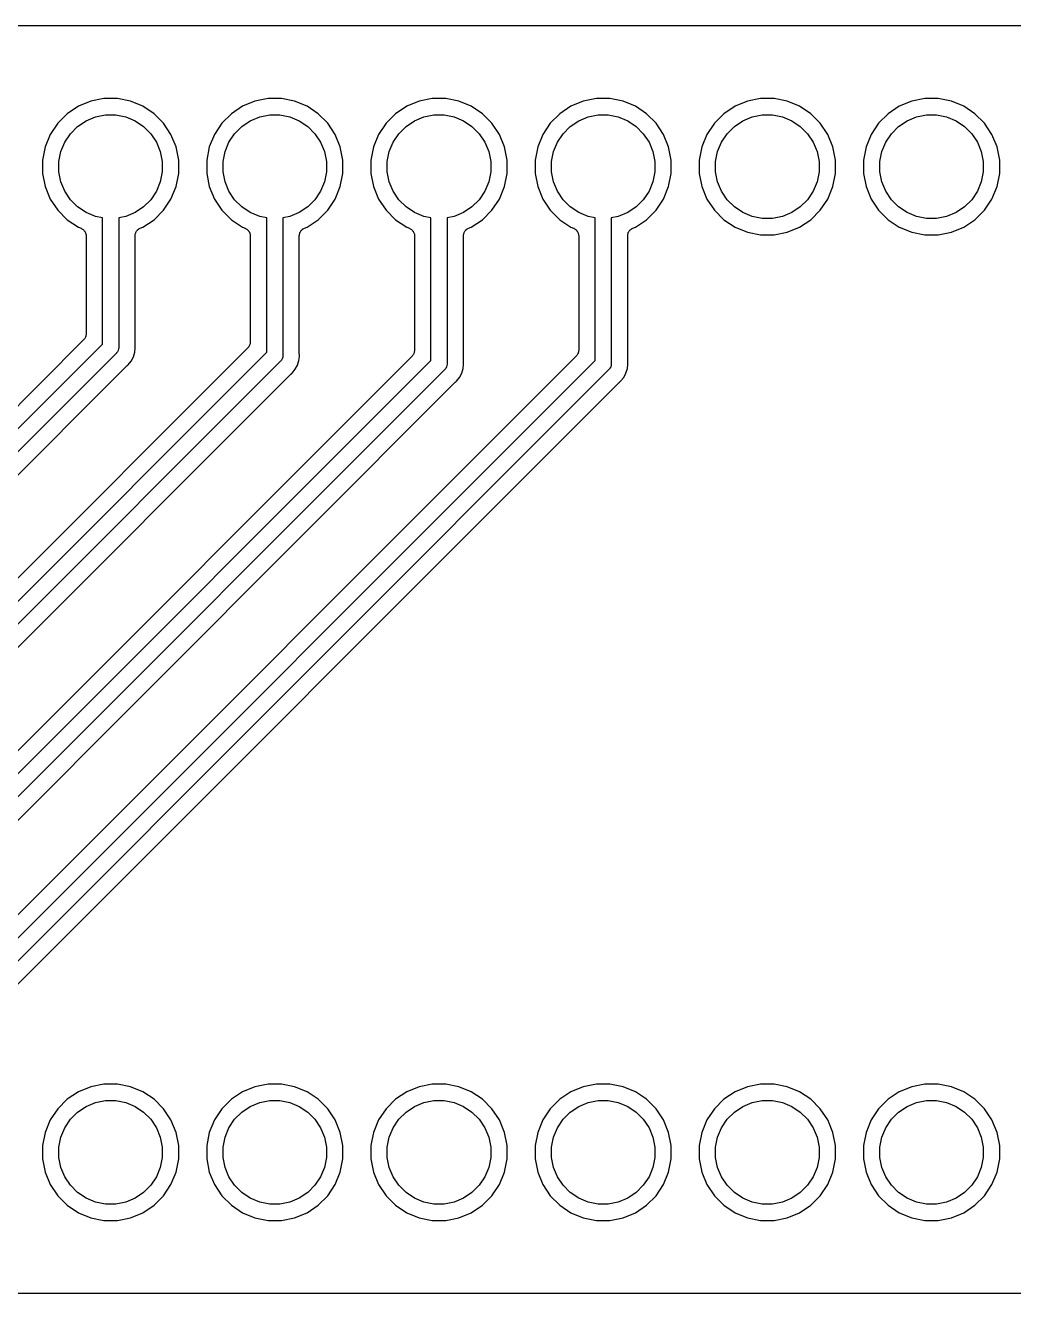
# Model space of a CAD drawing. Extents: x 74.6 to 163.3, y -87.9 to -68.3.
# Drawn here: x 104.73 to 120.02, y -87.91 to -68.3 of the extents above; entities that cross this region are included whole.
import ezdxf

# ---------------------------------------------------------------- set-up
doc = ezdxf.new("R2010")
doc.units = 0
doc.layers.add('BLACK', color=7, linetype='CONTINUOUS')

msp = doc.modelspace()

# ---------------------------------------------------------------- linework, layer by layer
at = {"layer": 'BLACK', "linetype": 'CONTINUOUS'}
for p, q in [((75.4555, -68.299), (162.536, -68.299)), ((105.546, -69.551), (105.373, -69.6663)), ((105.738, -69.4715), (105.546, -69.551)), ((105.941, -69.431), (105.738, -69.4715)), ((106.149, -69.431), (105.941, -69.431)), ((106.352, -69.4715), (106.149, -69.431)), ((106.544, -69.551), (106.352, -69.4715)), ((106.717, -69.6663), (106.544, -69.551)), ((108.086, -69.551), (107.913, -69.6663)), ((108.278, -69.4715), (108.086, -69.551)), ((108.481, -69.431), (108.278, -69.4715)), ((108.689, -69.431), (108.481, -69.431)), ((108.892, -69.4715), (108.689, -69.431)), ((109.084, -69.551), (108.892, -69.4715)), ((109.257, -69.6663), (109.084, -69.551)), ((110.626, -69.551), (110.453, -69.6663)), ((110.818, -69.4715), (110.626, -69.551)), ((111.021, -69.431), (110.818, -69.4715)), ((111.229, -69.431), (111.021, -69.431)), ((111.432, -69.4715), (111.229, -69.431)), ((111.624, -69.551), (111.432, -69.4715)), ((111.797, -69.6663), (111.624, -69.551)), ((113.166, -69.551), (112.993, -69.6663)), ((113.358, -69.4715), (113.166, -69.551)), ((113.561, -69.431), (113.358, -69.4715)), ((113.769, -69.431), (113.561, -69.431)), ((113.972, -69.4715), (113.769, -69.431)), ((114.164, -69.551), (113.972, -69.4715)), ((114.337, -69.6663), (114.164, -69.551)), ((115.706, -69.551), (115.533, -69.6663)), ((115.898, -69.4715), (115.706, -69.551)), ((116.101, -69.431), (115.898, -69.4715)), ((116.309, -69.431), (116.101, -69.431)), ((116.512, -69.4715), (116.309, -69.431)), ((116.704, -69.551), (116.512, -69.4715)), ((116.877, -69.6663), (116.704, -69.551)), ((118.246, -69.551), (118.073, -69.6663)), ((118.438, -69.4715), (118.246, -69.551)), ((118.641, -69.431), (118.438, -69.4715)), ((118.849, -69.431), (118.641, -69.431)), ((119.052, -69.4715), (118.849, -69.431)), ((119.244, -69.551), (119.052, -69.4715)), ((119.417, -69.6663), (119.244, -69.551)), ((105.226, -69.8131), (105.111, -69.9857)), ((105.373, -69.6663), (105.226, -69.8131)), ((105.535, -69.8636), (105.666, -69.776)), ((105.666, -69.776), (105.812, -69.7157)), ((105.812, -69.7157), (105.966, -69.685)), ((105.966, -69.685), (106.124, -69.685)), ((106.124, -69.685), (106.278, -69.7157)), ((106.278, -69.7157), (106.424, -69.776)), ((106.424, -69.776), (106.555, -69.8636)), ((106.864, -69.8131), (106.717, -69.6663)), ((106.979, -69.9857), (106.864, -69.8131)), ((107.766, -69.8131), (107.651, -69.9857)), ((107.913, -69.6663), (107.766, -69.8131)), ((108.075, -69.8636), (108.206, -69.776)), ((108.206, -69.776), (108.352, -69.7157)), ((108.352, -69.7157), (108.506, -69.685)), ((108.506, -69.685), (108.664, -69.685)), ((108.664, -69.685), (108.818, -69.7157)), ((108.818, -69.7157), (108.964, -69.776)), ((108.964, -69.776), (109.095, -69.8636)), ((109.404, -69.8131), (109.257, -69.6663)), ((109.519, -69.9857), (109.404, -69.8131)), ((110.306, -69.8131), (110.191, -69.9857)), ((110.453, -69.6663), (110.306, -69.8131)), ((110.615, -69.8636), (110.746, -69.776)), ((110.746, -69.776), (110.892, -69.7157)), ((110.892, -69.7157), (111.046, -69.685)), ((111.046, -69.685), (111.204, -69.685)), ((111.204, -69.685), (111.358, -69.7157)), ((111.358, -69.7157), (111.504, -69.776)), ((111.504, -69.776), (111.635, -69.8636)), ((111.944, -69.8131), (111.797, -69.6663)), ((112.059, -69.9857), (111.944, -69.8131)), ((112.846, -69.8131), (112.731, -69.9857)), ((112.993, -69.6663), (112.846, -69.8131)), ((113.155, -69.8636), (113.286, -69.776)), ((113.286, -69.776), (113.432, -69.7157)), ((113.432, -69.7157), (113.586, -69.685)), ((113.586, -69.685), (113.744, -69.685)), ((113.744, -69.685), (113.898, -69.7157)), ((113.898, -69.7157), (114.044, -69.776)), ((114.044, -69.776), (114.175, -69.8636)), ((114.484, -69.8131), (114.337, -69.6663)), ((114.599, -69.9857), (114.484, -69.8131)), ((115.386, -69.8131), (115.271, -69.9857)), ((115.533, -69.6663), (115.386, -69.8131)), ((115.695, -69.8636), (115.826, -69.776)), ((115.826, -69.776), (115.972, -69.7157)), ((115.972, -69.7157), (116.126, -69.685)), ((116.126, -69.685), (116.284, -69.685)), ((116.284, -69.685), (116.438, -69.7157)), ((116.438, -69.7157), (116.584, -69.776)), ((116.584, -69.776), (116.715, -69.8636)), ((117.024, -69.8131), (116.877, -69.6663)), ((117.139, -69.9857), (117.024, -69.8131)), ((117.926, -69.8131), (117.811, -69.9857)), ((118.073, -69.6663), (117.926, -69.8131)), ((118.235, -69.8636), (118.366, -69.776)), ((118.366, -69.776), (118.512, -69.7157)), ((118.512, -69.7157), (118.666, -69.685)), ((118.666, -69.685), (118.824, -69.685)), ((118.824, -69.685), (118.978, -69.7157)), ((118.978, -69.7157), (119.124, -69.776)), ((119.124, -69.776), (119.255, -69.8636)), ((119.564, -69.8131), (119.417, -69.6663)), ((119.679, -69.9857), (119.564, -69.8131)), ((105.111, -69.9857), (105.032, -70.1776)), ((105.336, -70.1061), (105.424, -69.975)), ((105.424, -69.975), (105.535, -69.8636)), ((106.555, -69.8636), (106.666, -69.975)), ((106.666, -69.975), (106.754, -70.1061)), ((107.058, -70.1776), (106.979, -69.9857)), ((107.651, -69.9857), (107.572, -70.1776)), ((107.876, -70.1061), (107.964, -69.975)), ((107.964, -69.975), (108.075, -69.8636)), ((109.095, -69.8636), (109.206, -69.975)), ((109.206, -69.975), (109.294, -70.1061)), ((109.598, -70.1776), (109.519, -69.9857)), ((110.191, -69.9857), (110.112, -70.1776)), ((110.416, -70.1061), (110.504, -69.975)), ((110.504, -69.975), (110.615, -69.8636)), ((111.635, -69.8636), (111.746, -69.975)), ((111.746, -69.975), (111.834, -70.1061)), ((112.138, -70.1776), (112.059, -69.9857)), ((112.731, -69.9857), (112.652, -70.1776)), ((112.956, -70.1061), (113.044, -69.975)), ((113.044, -69.975), (113.155, -69.8636)), ((114.175, -69.8636), (114.286, -69.975)), ((114.286, -69.975), (114.374, -70.1061)), ((114.678, -70.1776), (114.599, -69.9857)), ((115.271, -69.9857), (115.192, -70.1776)), ((115.496, -70.1061), (115.584, -69.975)), ((115.584, -69.975), (115.695, -69.8636)), ((116.715, -69.8636), (116.826, -69.975)), ((116.826, -69.975), (116.914, -70.1061)), ((117.218, -70.1776), (117.139, -69.9857)), ((117.811, -69.9857), (117.732, -70.1776)), ((118.036, -70.1061), (118.124, -69.975)), ((118.124, -69.975), (118.235, -69.8636)), ((119.255, -69.8636), (119.366, -69.975)), ((119.366, -69.975), (119.454, -70.1061)), ((119.758, -70.1776), (119.679, -69.9857)), ((105.032, -70.1776), (104.991, -70.3812)), ((105.276, -70.2516), (105.336, -70.1061)), ((106.754, -70.1061), (106.814, -70.2516)), ((107.099, -70.3812), (107.058, -70.1776)), ((107.572, -70.1776), (107.531, -70.3812)), ((107.816, -70.2516), (107.876, -70.1061)), ((109.294, -70.1061), (109.354, -70.2516)), ((109.639, -70.3812), (109.598, -70.1776)), ((110.112, -70.1776), (110.071, -70.3812)), ((110.356, -70.2516), (110.416, -70.1061)), ((111.834, -70.1061), (111.894, -70.2516)), ((112.179, -70.3812), (112.138, -70.1776)), ((112.652, -70.1776), (112.611, -70.3812)), ((112.896, -70.2516), (112.956, -70.1061)), ((114.374, -70.1061), (114.434, -70.2516)), ((114.719, -70.3812), (114.678, -70.1776)), ((115.192, -70.1776), (115.151, -70.3812)), ((115.436, -70.2516), (115.496, -70.1061)), ((116.914, -70.1061), (116.974, -70.2516)), ((117.259, -70.3812), (117.218, -70.1776)), ((117.732, -70.1776), (117.691, -70.3812)), ((117.976, -70.2516), (118.036, -70.1061)), ((119.454, -70.1061), (119.514, -70.2516)), ((119.799, -70.3812), (119.758, -70.1776)), ((104.991, -70.3812), (104.991, -70.5888)), ((105.245, -70.4062), (105.276, -70.2516)), ((105.245, -70.5638), (105.245, -70.4062)), ((106.814, -70.2516), (106.845, -70.4062)), ((106.845, -70.4062), (106.845, -70.5638)), ((107.099, -70.5888), (107.099, -70.3812)), ((107.531, -70.3812), (107.531, -70.5888)), ((107.785, -70.4062), (107.816, -70.2516)), ((107.785, -70.5638), (107.785, -70.4062)), ((109.354, -70.2516), (109.385, -70.4062)), ((109.385, -70.4062), (109.385, -70.5638)), ((109.639, -70.5888), (109.639, -70.3812)), ((110.071, -70.3812), (110.071, -70.5888)), ((110.325, -70.4062), (110.356, -70.2516)), ((110.325, -70.5638), (110.325, -70.4062)), ((111.894, -70.2516), (111.925, -70.4062)), ((111.925, -70.4062), (111.925, -70.5638)), ((112.179, -70.5888), (112.179, -70.3812)), ((112.611, -70.3812), (112.611, -70.5888)), ((112.865, -70.4062), (112.896, -70.2516)), ((112.865, -70.5638), (112.865, -70.4062)), ((114.434, -70.2516), (114.465, -70.4062)), ((114.465, -70.4062), (114.465, -70.5638)), ((114.719, -70.5888), (114.719, -70.3812)), ((115.151, -70.3812), (115.151, -70.5888)), ((115.405, -70.4062), (115.436, -70.2516)), ((115.405, -70.5638), (115.405, -70.4062)), ((116.974, -70.2516), (117.005, -70.4062)), ((117.005, -70.4062), (117.005, -70.5638)), ((117.259, -70.5888), (117.259, -70.3812)), ((117.691, -70.3812), (117.691, -70.5888)), ((117.945, -70.4062), (117.976, -70.2516)), ((117.945, -70.5638), (117.945, -70.4062)), ((119.514, -70.2516), (119.545, -70.4062)), ((119.545, -70.4062), (119.545, -70.5638)), ((119.799, -70.5888), (119.799, -70.3812)), ((104.991, -70.5888), (105.032, -70.7924)), ((105.276, -70.7184), (105.245, -70.5638)), ((106.845, -70.5638), (106.814, -70.7184)), ((107.058, -70.7924), (107.099, -70.5888)), ((107.531, -70.5888), (107.572, -70.7924)), ((107.816, -70.7184), (107.785, -70.5638)), ((109.385, -70.5638), (109.354, -70.7184)), ((109.598, -70.7924), (109.639, -70.5888)), ((110.071, -70.5888), (110.112, -70.7924)), ((110.356, -70.7184), (110.325, -70.5638)), ((111.925, -70.5638), (111.894, -70.7184)), ((112.138, -70.7924), (112.179, -70.5888)), ((112.611, -70.5888), (112.652, -70.7924)), ((112.896, -70.7184), (112.865, -70.5638)), ((114.465, -70.5638), (114.434, -70.7184)), ((114.678, -70.7924), (114.719, -70.5888)), ((115.151, -70.5888), (115.192, -70.7924)), ((115.436, -70.7184), (115.405, -70.5638)), ((117.005, -70.5638), (116.974, -70.7184)), ((117.218, -70.7924), (117.259, -70.5888)), ((117.691, -70.5888), (117.732, -70.7924)), ((117.976, -70.7184), (117.945, -70.5638)), ((119.545, -70.5638), (119.514, -70.7184)), ((119.758, -70.7924), (119.799, -70.5888)), ((105.032, -70.7924), (105.111, -70.9843)), ((105.336, -70.8639), (105.276, -70.7184)), ((106.814, -70.7184), (106.754, -70.8639)), ((106.979, -70.9843), (107.058, -70.7924)), ((107.572, -70.7924), (107.651, -70.9843)), ((107.876, -70.8639), (107.816, -70.7184)), ((109.354, -70.7184), (109.294, -70.8639)), ((109.519, -70.9843), (109.598, -70.7924)), ((110.112, -70.7924), (110.191, -70.9843)), ((110.416, -70.8639), (110.356, -70.7184)), ((111.894, -70.7184), (111.834, -70.8639)), ((112.059, -70.9843), (112.138, -70.7924)), ((112.652, -70.7924), (112.731, -70.9843)), ((112.956, -70.8639), (112.896, -70.7184)), ((114.434, -70.7184), (114.374, -70.8639)), ((114.599, -70.9843), (114.678, -70.7924)), ((115.192, -70.7924), (115.271, -70.9843)), ((115.496, -70.8639), (115.436, -70.7184)), ((116.974, -70.7184), (116.914, -70.8639)), ((117.139, -70.9843), (117.218, -70.7924)), ((117.732, -70.7924), (117.811, -70.9843)), ((118.036, -70.8639), (117.976, -70.7184)), ((119.514, -70.7184), (119.454, -70.8639)), ((119.679, -70.9843), (119.758, -70.7924)), ((105.111, -70.9843), (105.226, -71.1569)), ((105.424, -70.995), (105.336, -70.8639)), ((105.535, -71.1064), (105.424, -70.995)), ((106.666, -70.995), (106.555, -71.1064)), ((106.754, -70.8639), (106.666, -70.995)), ((106.864, -71.1569), (106.979, -70.9843)), ((107.651, -70.9843), (107.766, -71.1569)), ((107.964, -70.995), (107.876, -70.8639)), ((108.075, -71.1064), (107.964, -70.995)), ((109.206, -70.995), (109.095, -71.1064)), ((109.294, -70.8639), (109.206, -70.995)), ((109.404, -71.1569), (109.519, -70.9843)), ((110.191, -70.9843), (110.306, -71.1569)), ((110.504, -70.995), (110.416, -70.8639)), ((110.615, -71.1064), (110.504, -70.995)), ((111.746, -70.995), (111.635, -71.1064)), ((111.834, -70.8639), (111.746, -70.995)), ((111.944, -71.1569), (112.059, -70.9843)), ((112.731, -70.9843), (112.846, -71.1569)), ((113.044, -70.995), (112.956, -70.8639)), ((113.155, -71.1064), (113.044, -70.995)), ((114.286, -70.995), (114.175, -71.1064)), ((114.374, -70.8639), (114.286, -70.995)), ((114.484, -71.1569), (114.599, -70.9843)), ((115.271, -70.9843), (115.386, -71.1569)), ((115.584, -70.995), (115.496, -70.8639)), ((115.695, -71.1064), (115.584, -70.995)), ((116.826, -70.995), (116.715, -71.1064)), ((116.914, -70.8639), (116.826, -70.995)), ((117.024, -71.1569), (117.139, -70.9843)), ((117.811, -70.9843), (117.926, -71.1569)), ((118.124, -70.995), (118.036, -70.8639)), ((118.235, -71.1064), (118.124, -70.995)), ((119.366, -70.995), (119.255, -71.1064)), ((119.454, -70.8639), (119.366, -70.995)), ((119.564, -71.1569), (119.679, -70.9843)), ((105.226, -71.1569), (105.373, -71.3037)), ((105.666, -71.194), (105.535, -71.1064)), ((106.555, -71.1064), (106.424, -71.194)), ((106.717, -71.3037), (106.864, -71.1569)), ((107.766, -71.1569), (107.913, -71.3037)), ((108.206, -71.194), (108.075, -71.1064)), ((109.095, -71.1064), (108.964, -71.194)), ((109.257, -71.3037), (109.404, -71.1569)), ((110.306, -71.1569), (110.453, -71.3037)), ((110.746, -71.194), (110.615, -71.1064)), ((111.635, -71.1064), (111.504, -71.194)), ((111.797, -71.3037), (111.944, -71.1569)), ((112.846, -71.1569), (112.993, -71.3037)), ((113.286, -71.194), (113.155, -71.1064)), ((114.175, -71.1064), (114.044, -71.194)), ((114.337, -71.3037), (114.484, -71.1569)), ((115.386, -71.1569), (115.533, -71.3037)), ((115.826, -71.194), (115.695, -71.1064)), ((116.715, -71.1064), (116.584, -71.194)), ((116.877, -71.3037), (117.024, -71.1569)), ((117.926, -71.1569), (118.073, -71.3037)), ((118.366, -71.194), (118.235, -71.1064)), ((119.255, -71.1064), (119.124, -71.194)), ((119.417, -71.3037), (119.564, -71.1569)), ((105.373, -71.3037), (105.546, -71.419)), ((105.812, -71.2543), (105.666, -71.194)), ((105.92, -71.2758), (105.812, -71.2543)), ((105.92, -73.2272), (105.92, -71.2758)), ((106.278, -71.2543), (106.17, -71.2758)), ((106.17, -71.2758), (106.17, -73.2729)), ((106.424, -71.194), (106.278, -71.2543)), ((106.544, -71.419), (106.717, -71.3037)), ((107.913, -71.3037), (108.086, -71.419)), ((108.352, -71.2543), (108.206, -71.194)), ((108.46, -71.2758), (108.352, -71.2543)), ((108.46, -73.3542), (108.46, -71.2758)), ((108.818, -71.2543), (108.71, -71.2758)), ((108.71, -71.2758), (108.71, -73.3999)), ((108.964, -71.194), (108.818, -71.2543)), ((109.084, -71.419), (109.257, -71.3037)), ((110.453, -71.3037), (110.626, -71.419)), ((110.892, -71.2543), (110.746, -71.194)), ((111, -71.2758), (110.892, -71.2543)), ((111, -73.4812), (111, -71.2758)), ((111.358, -71.2543), (111.25, -71.2758)), ((111.25, -71.2758), (111.25, -73.5269)), ((111.504, -71.194), (111.358, -71.2543)), ((111.624, -71.419), (111.797, -71.3037)), ((112.993, -71.3037), (113.166, -71.419)), ((113.432, -71.2543), (113.286, -71.194)), ((113.54, -71.2758), (113.432, -71.2543)), ((113.54, -73.4812), (113.54, -71.2758)), ((113.898, -71.2543), (113.79, -71.2758)), ((113.79, -71.2758), (113.79, -73.5269)), ((114.044, -71.194), (113.898, -71.2543)), ((114.164, -71.419), (114.337, -71.3037)), ((115.533, -71.3037), (115.706, -71.419)), ((115.972, -71.2543), (115.826, -71.194)), ((116.126, -71.285), (115.972, -71.2543)), ((116.284, -71.285), (116.126, -71.285)), ((116.438, -71.2543), (116.284, -71.285)), ((116.584, -71.194), (116.438, -71.2543)), ((116.704, -71.419), (116.877, -71.3037)), ((118.073, -71.3037), (118.246, -71.419)), ((118.512, -71.2543), (118.366, -71.194)), ((118.666, -71.285), (118.512, -71.2543)), ((118.824, -71.285), (118.666, -71.285)), ((118.978, -71.2543), (118.824, -71.285)), ((119.124, -71.194), (118.978, -71.2543)), ((119.244, -71.419), (119.417, -71.3037)), ((105.546, -71.419), (105.588, -71.4364)), ((105.588, -71.4364), (105.588, -71.4366)), ((105.588, -71.4366), (105.588, -71.4366)), ((105.588, -71.4366), (105.588, -71.4367)), ((105.588, -71.4367), (105.589, -71.4371)), ((105.589, -71.4371), (105.6, -71.4428)), ((105.6, -71.4428), (105.61, -71.4484)), ((105.61, -71.4484), (105.61, -71.4488)), ((105.61, -71.4488), (105.611, -71.449)), ((105.611, -71.449), (105.62, -71.4567)), ((105.62, -71.4567), (105.629, -71.4642)), ((105.629, -71.4642), (105.629, -71.4647)), ((105.629, -71.4647), (105.63, -71.465)), ((105.63, -71.465), (105.637, -71.4742)), ((105.637, -71.4742), (105.645, -71.4834)), ((105.645, -71.4834), (105.645, -71.4839)), ((105.645, -71.4839), (105.645, -71.4844)), ((105.645, -71.4844), (105.651, -71.4949)), ((105.651, -71.4949), (105.656, -71.5053)), ((105.656, -71.5053), (105.657, -71.5058)), ((105.657, -71.5058), (105.657, -71.5063)), ((105.657, -71.5063), (105.66, -71.5178)), ((105.66, -71.5178), (105.664, -71.529)), ((105.664, -71.529), (105.664, -71.5296)), ((105.664, -71.5296), (105.664, -71.5301)), ((105.664, -71.5301), (105.665, -71.5419)), ((105.665, -71.5419), (105.666, -71.5537)), ((105.666, -71.5537), (105.666, -73.0694)), ((106.424, -71.5519), (106.425, -71.5401)), ((106.424, -71.553), (106.424, -71.5519)), ((106.424, -71.5531), (106.424, -71.553)), ((106.424, -71.553), (106.424, -71.553)), ((106.424, -71.5537), (106.424, -71.5531)), ((106.424, -73.2541), (106.424, -71.5537)), ((106.425, -71.5401), (106.427, -71.5284)), ((106.427, -71.5273), (106.43, -71.516)), ((106.427, -71.5279), (106.427, -71.5273)), ((106.427, -71.5284), (106.427, -71.5279)), ((106.43, -71.516), (106.434, -71.5047)), ((106.434, -71.5037), (106.44, -71.4933)), ((106.434, -71.5042), (106.434, -71.5037)), ((106.434, -71.5047), (106.434, -71.5042)), ((106.44, -71.4933), (106.446, -71.4829)), ((106.446, -71.482), (106.454, -71.4729)), ((106.446, -71.4824), (106.446, -71.482)), ((106.446, -71.4829), (106.446, -71.4824)), ((106.454, -71.4729), (106.461, -71.4638)), ((106.461, -71.4638), (106.462, -71.4634)), ((106.462, -71.463), (106.471, -71.4555)), ((106.462, -71.4634), (106.462, -71.463)), ((106.471, -71.4555), (106.481, -71.4481)), ((106.481, -71.4474), (106.492, -71.442)), ((106.481, -71.4478), (106.481, -71.4474)), ((106.481, -71.4481), (106.481, -71.4478)), ((106.492, -71.442), (106.502, -71.4364)), ((106.502, -71.4364), (106.544, -71.419)), ((108.086, -71.419), (108.128, -71.4364)), ((108.128, -71.4364), (108.128, -71.4366)), ((108.128, -71.4366), (108.128, -71.4366)), ((108.128, -71.4366), (108.128, -71.4367)), ((108.128, -71.4367), (108.129, -71.4371)), ((108.129, -71.4371), (108.14, -71.4428)), ((108.14, -71.4428), (108.15, -71.4484)), ((108.15, -71.4484), (108.15, -71.4488)), ((108.15, -71.4488), (108.151, -71.449)), ((108.151, -71.449), (108.16, -71.4567)), ((108.16, -71.4567), (108.169, -71.4642)), ((108.169, -71.4642), (108.169, -71.4647)), ((108.169, -71.4647), (108.17, -71.465)), ((108.17, -71.465), (108.177, -71.4742)), ((108.177, -71.4742), (108.185, -71.4834)), ((108.185, -71.4834), (108.185, -71.4839)), ((108.185, -71.4839), (108.185, -71.4844)), ((108.185, -71.4844), (108.191, -71.4949)), ((108.191, -71.4949), (108.196, -71.5053)), ((108.196, -71.5053), (108.197, -71.5058)), ((108.197, -71.5058), (108.197, -71.5063)), ((108.197, -71.5063), (108.2, -71.5178)), ((108.2, -71.5178), (108.204, -71.529)), ((108.204, -71.529), (108.204, -71.5296)), ((108.204, -71.5296), (108.204, -71.5301)), ((108.204, -71.5301), (108.205, -71.5419)), ((108.205, -71.5419), (108.206, -71.5537)), ((108.206, -71.5537), (108.206, -73.1964)), ((108.964, -71.5519), (108.965, -71.5401)), ((108.964, -71.553), (108.964, -71.5519)), ((108.964, -71.5531), (108.964, -71.553)), ((108.964, -71.553), (108.964, -71.553)), ((108.964, -71.5537), (108.964, -71.5531)), ((108.964, -73.3812), (108.964, -71.5537)), ((108.965, -71.5401), (108.967, -71.5284)), ((108.967, -71.5273), (108.97, -71.516)), ((108.967, -71.5279), (108.967, -71.5273)), ((108.967, -71.5284), (108.967, -71.5279)), ((108.97, -71.516), (108.974, -71.5047)), ((108.974, -71.5037), (108.98, -71.4933)), ((108.974, -71.5042), (108.974, -71.5037)), ((108.974, -71.5047), (108.974, -71.5042)), ((108.98, -71.4933), (108.986, -71.4829)), ((108.986, -71.482), (108.994, -71.4729)), ((108.986, -71.4824), (108.986, -71.482)), ((108.986, -71.4829), (108.986, -71.4824)), ((108.994, -71.4729), (109.001, -71.4638)), ((109.001, -71.4638), (109.002, -71.4634)), ((109.002, -71.463), (109.011, -71.4555)), ((109.002, -71.4634), (109.002, -71.463)), ((109.011, -71.4555), (109.021, -71.4481)), ((109.021, -71.4474), (109.032, -71.442)), ((109.021, -71.4478), (109.021, -71.4474)), ((109.021, -71.4481), (109.021, -71.4478)), ((109.032, -71.442), (109.042, -71.4364)), ((109.042, -71.4364), (109.084, -71.419)), ((110.626, -71.419), (110.668, -71.4364)), ((110.668, -71.4364), (110.668, -71.4366)), ((110.668, -71.4366), (110.668, -71.4366)), ((110.668, -71.4366), (110.668, -71.4367)), ((110.668, -71.4367), (110.669, -71.4371)), ((110.669, -71.4371), (110.68, -71.4428)), ((110.68, -71.4428), (110.69, -71.4484)), ((110.69, -71.4484), (110.69, -71.4488)), ((110.69, -71.4488), (110.691, -71.449)), ((110.691, -71.449), (110.7, -71.4567)), ((110.7, -71.4567), (110.709, -71.4642)), ((110.709, -71.4642), (110.709, -71.4647)), ((110.709, -71.4647), (110.71, -71.465)), ((110.71, -71.465), (110.717, -71.4742)), ((110.717, -71.4742), (110.725, -71.4834)), ((110.725, -71.4834), (110.725, -71.4839)), ((110.725, -71.4839), (110.725, -71.4844)), ((110.725, -71.4844), (110.731, -71.4949)), ((110.731, -71.4949), (110.736, -71.5053)), ((110.736, -71.5053), (110.737, -71.5058)), ((110.737, -71.5058), (110.737, -71.5063)), ((110.737, -71.5063), (110.74, -71.5178)), ((110.74, -71.5178), (110.744, -71.529)), ((110.744, -71.529), (110.744, -71.5296)), ((110.744, -71.5296), (110.744, -71.5301)), ((110.744, -71.5301), (110.745, -71.5419)), ((110.745, -71.5419), (110.746, -71.5537)), ((110.746, -71.5537), (110.746, -73.3234)), ((111.504, -71.5519), (111.505, -71.5401)), ((111.504, -71.553), (111.504, -71.5519)), ((111.504, -71.5531), (111.504, -71.553)), ((111.504, -71.553), (111.504, -71.553)), ((111.504, -71.5537), (111.504, -71.5531)), ((111.504, -73.5082), (111.504, -71.5537)), ((111.505, -71.5401), (111.507, -71.5284)), ((111.507, -71.5273), (111.51, -71.516)), ((111.507, -71.5279), (111.507, -71.5273)), ((111.507, -71.5284), (111.507, -71.5279)), ((111.51, -71.516), (111.514, -71.5047)), ((111.514, -71.5037), (111.52, -71.4933)), ((111.514, -71.5042), (111.514, -71.5037)), ((111.514, -71.5047), (111.514, -71.5042)), ((111.52, -71.4933), (111.526, -71.4829)), ((111.526, -71.482), (111.534, -71.4729)), ((111.526, -71.4824), (111.526, -71.482)), ((111.526, -71.4829), (111.526, -71.4824)), ((111.534, -71.4729), (111.541, -71.4638)), ((111.541, -71.4638), (111.542, -71.4634)), ((111.542, -71.463), (111.551, -71.4555)), ((111.542, -71.4634), (111.542, -71.463)), ((111.551, -71.4555), (111.561, -71.4481)), ((111.561, -71.4474), (111.572, -71.442)), ((111.561, -71.4478), (111.561, -71.4474)), ((111.561, -71.4481), (111.561, -71.4478)), ((111.572, -71.442), (111.582, -71.4364)), ((111.582, -71.4364), (111.624, -71.419)), ((113.166, -71.419), (113.208, -71.4364)), ((113.208, -71.4364), (113.208, -71.4366)), ((113.208, -71.4366), (113.208, -71.4366)), ((113.208, -71.4366), (113.208, -71.4367)), ((113.208, -71.4367), (113.209, -71.4371)), ((113.209, -71.4371), (113.22, -71.4428)), ((113.22, -71.4428), (113.23, -71.4484)), ((113.23, -71.4484), (113.23, -71.4488)), ((113.23, -71.4488), (113.231, -71.449)), ((113.231, -71.449), (113.24, -71.4567)), ((113.24, -71.4567), (113.249, -71.4642)), ((113.249, -71.4642), (113.249, -71.4647)), ((113.249, -71.4647), (113.25, -71.465)), ((113.25, -71.465), (113.257, -71.4742)), ((113.257, -71.4742), (113.265, -71.4834)), ((113.265, -71.4834), (113.265, -71.4839)), ((113.265, -71.4839), (113.265, -71.4844)), ((113.265, -71.4844), (113.271, -71.4949)), ((113.271, -71.4949), (113.276, -71.5053)), ((113.276, -71.5053), (113.277, -71.5058)), ((113.277, -71.5058), (113.277, -71.5063)), ((113.277, -71.5063), (113.28, -71.5178)), ((113.28, -71.5178), (113.284, -71.529)), ((113.284, -71.529), (113.284, -71.5296)), ((113.284, -71.5296), (113.284, -71.5301)), ((113.284, -71.5301), (113.285, -71.5419)), ((113.285, -71.5419), (113.286, -71.5537)), ((113.286, -71.5537), (113.286, -73.3234)), ((114.044, -71.5519), (114.045, -71.5401)), ((114.044, -71.553), (114.044, -71.5519)), ((114.044, -71.5531), (114.044, -71.553)), ((114.044, -71.553), (114.044, -71.553)), ((114.044, -71.5537), (114.044, -71.5531)), ((114.044, -73.5082), (114.044, -71.5537)), ((114.045, -71.5401), (114.047, -71.5284)), ((114.047, -71.5273), (114.05, -71.516)), ((114.047, -71.5279), (114.047, -71.5273)), ((114.047, -71.5284), (114.047, -71.5279)), ((114.05, -71.516), (114.054, -71.5047)), ((114.054, -71.5037), (114.06, -71.4933)), ((114.054, -71.5042), (114.054, -71.5037)), ((114.054, -71.5047), (114.054, -71.5042)), ((114.06, -71.4933), (114.066, -71.4829)), ((114.066, -71.482), (114.074, -71.4729)), ((114.066, -71.4824), (114.066, -71.482)), ((114.066, -71.4829), (114.066, -71.4824)), ((114.074, -71.4729), (114.081, -71.4638)), ((114.081, -71.4638), (114.082, -71.4634)), ((114.082, -71.463), (114.091, -71.4555)), ((114.082, -71.4634), (114.082, -71.463)), ((114.091, -71.4555), (114.101, -71.4481)), ((114.101, -71.4474), (114.112, -71.442)), ((114.101, -71.4478), (114.101, -71.4474)), ((114.101, -71.4481), (114.101, -71.4478)), ((114.112, -71.442), (114.122, -71.4364)), ((114.122, -71.4364), (114.164, -71.419)), ((115.706, -71.419), (115.898, -71.4985)), ((115.898, -71.4985), (116.101, -71.539)), ((116.101, -71.539), (116.309, -71.539)), ((116.309, -71.539), (116.512, -71.4985)), ((116.512, -71.4985), (116.704, -71.419)), ((118.246, -71.419), (118.438, -71.4985)), ((118.438, -71.4985), (118.641, -71.539)), ((118.641, -71.539), (118.849, -71.539)), ((118.849, -71.539), (119.052, -71.4985)), ((119.052, -71.4985), (119.244, -71.419)), ((105.636, -73.1501), (105.629, -73.1592)), ((105.644, -73.1412), (105.636, -73.1501)), ((105.645, -73.1401), (105.644, -73.1406)), ((105.644, -73.1406), (105.644, -73.1412)), ((105.65, -73.1298), (105.645, -73.1401)), ((105.656, -73.1194), (105.65, -73.1298)), ((105.66, -73.107), (105.656, -73.1182)), ((105.656, -73.1182), (105.656, -73.1188)), ((105.656, -73.1188), (105.656, -73.1194)), ((105.663, -73.0958), (105.66, -73.107)), ((105.665, -73.0829), (105.663, -73.0945)), ((105.663, -73.0945), (105.663, -73.0951)), ((105.663, -73.0951), (105.663, -73.0958)), ((105.666, -73.0712), (105.665, -73.0829)), ((105.666, -73.0694), (105.666, -73.0698)), ((105.666, -73.0698), (105.666, -73.0699)), ((105.666, -73.0699), (105.666, -73.0699)), ((105.666, -73.0699), (105.666, -73.0712)), ((105.629, -73.1592), (100.083, -78.7048)), ((100.151, -78.996), (105.92, -73.2272)), ((108.169, -73.2862), (101.226, -80.2288)), ((106.149, -73.3488), (106.138, -73.3631)), ((106.161, -73.3271), (106.149, -73.3488)), ((106.163, -73.3208), (106.161, -73.3271)), ((106.168, -73.3035), (106.163, -73.3208)), ((106.17, -73.2851), (106.168, -73.3035)), ((106.17, -73.2729), (106.171, -73.279)), ((106.171, -73.279), (106.17, -73.2851)), ((106.17, -73.2851), (106.17, -73.2851)), ((106.419, -73.3533), (106.425, -73.2914)), ((106.425, -73.2595), (106.424, -73.2541)), ((106.424, -73.2648), (106.425, -73.2595)), ((106.425, -73.2666), (106.424, -73.2648)), ((106.426, -73.279), (106.425, -73.2666)), ((106.425, -73.2914), (106.426, -73.279)), ((108.176, -73.2771), (108.169, -73.2862)), ((108.184, -73.2682), (108.176, -73.2771)), ((108.185, -73.2671), (108.184, -73.2676)), ((108.184, -73.2676), (108.184, -73.2682)), ((108.19, -73.2567), (108.185, -73.2671)), ((108.196, -73.2464), (108.19, -73.2567)), ((108.2, -73.234), (108.196, -73.2452)), ((108.196, -73.2452), (108.196, -73.2458)), ((108.196, -73.2458), (108.196, -73.2464)), ((108.203, -73.2228), (108.2, -73.234)), ((108.205, -73.2099), (108.203, -73.2215)), ((108.203, -73.2215), (108.203, -73.2221)), ((108.203, -73.2221), (108.203, -73.2228)), ((108.206, -73.1982), (108.205, -73.2099)), ((108.206, -73.1964), (108.206, -73.1968)), ((108.206, -73.1968), (108.206, -73.1968)), ((108.206, -73.1968), (108.206, -73.1969)), ((108.206, -73.1969), (108.206, -73.1982)), ((110.745, -73.3369), (110.743, -73.3485)), ((110.743, -73.3485), (110.743, -73.3491)), ((110.746, -73.3252), (110.745, -73.3369)), ((110.746, -73.3234), (110.746, -73.3238)), ((110.746, -73.3238), (110.746, -73.3238)), ((110.746, -73.3238), (110.746, -73.3239)), ((110.746, -73.3239), (110.746, -73.3252)), ((113.285, -73.3369), (113.283, -73.3485)), ((113.283, -73.3485), (113.283, -73.3491)), ((113.286, -73.3252), (113.285, -73.3369)), ((113.286, -73.3234), (113.286, -73.3238)), ((113.286, -73.3238), (113.286, -73.3238)), ((113.286, -73.3238), (113.286, -73.3239)), ((113.286, -73.3239), (113.286, -73.3252)), ((106.129, -73.3717), (100.296, -79.205)), ((101.294, -80.52), (108.46, -73.3542)), ((108.669, -73.4987), (101.439, -80.729)), ((110.709, -73.4132), (102.75, -81.3718)), ((102.818, -81.663), (111, -73.4812)), ((113.249, -73.4132), (103.766, -82.8958)), ((103.834, -83.187), (113.54, -73.4812)), ((106.134, -73.3678), (106.129, -73.3717)), ((106.138, -73.3631), (106.134, -73.3678)), ((106.138, -73.3631), (106.138, -73.3631)), ((106.314, -73.5483), (106.362, -73.4906)), ((106.362, -73.4906), (106.397, -73.4247)), ((106.397, -73.4247), (106.419, -73.3533)), ((108.674, -73.4948), (108.669, -73.4987)), ((108.68, -73.4876), (108.674, -73.4948)), ((108.689, -73.4758), (108.68, -73.4876)), ((108.701, -73.4541), (108.689, -73.4758)), ((108.708, -73.4305), (108.701, -73.4541)), ((108.71, -73.4121), (108.708, -73.4305)), ((108.71, -73.3999), (108.711, -73.406)), ((108.711, -73.406), (108.71, -73.4121)), ((108.71, -73.4121), (108.71, -73.4121)), ((108.937, -73.5517), (108.959, -73.4803)), ((108.959, -73.4803), (108.965, -73.4184)), ((108.965, -73.3865), (108.964, -73.3812)), ((108.964, -73.3918), (108.965, -73.3865)), ((108.965, -73.3936), (108.964, -73.3918)), ((108.966, -73.406), (108.965, -73.3936)), ((108.965, -73.4184), (108.966, -73.406)), ((108.965, -73.4184), (108.965, -73.4184)), ((110.716, -73.4041), (110.709, -73.4132)), ((110.724, -73.3952), (110.716, -73.4041)), ((110.725, -73.3941), (110.724, -73.3946)), ((110.724, -73.3946), (110.724, -73.3952)), ((110.73, -73.3837), (110.725, -73.3941)), ((110.736, -73.3734), (110.73, -73.3837)), ((110.74, -73.361), (110.736, -73.3722)), ((110.736, -73.3722), (110.736, -73.3728)), ((110.736, -73.3728), (110.736, -73.3734)), ((110.743, -73.3498), (110.74, -73.361)), ((110.743, -73.3491), (110.743, -73.3498)), ((111.25, -73.5391), (111.248, -73.5575)), ((111.25, -73.5269), (111.251, -73.533)), ((111.251, -73.533), (111.25, -73.5391)), ((111.25, -73.5391), (111.25, -73.5391)), ((111.505, -73.5135), (111.504, -73.5082)), ((111.504, -73.5188), (111.505, -73.5135)), ((111.505, -73.5206), (111.504, -73.5188)), ((111.506, -73.533), (111.505, -73.5206)), ((111.505, -73.5454), (111.506, -73.533)), ((113.256, -73.4041), (113.249, -73.4132)), ((113.264, -73.3952), (113.256, -73.4041)), ((113.265, -73.3941), (113.264, -73.3946)), ((113.264, -73.3946), (113.264, -73.3952)), ((113.27, -73.3837), (113.265, -73.3941)), ((113.276, -73.3734), (113.27, -73.3837)), ((113.28, -73.361), (113.276, -73.3722)), ((113.276, -73.3722), (113.276, -73.3728)), ((113.276, -73.3728), (113.276, -73.3734)), ((113.283, -73.3498), (113.28, -73.361)), ((113.283, -73.3491), (113.283, -73.3498)), ((113.79, -73.5391), (113.788, -73.5575)), ((113.79, -73.5269), (113.791, -73.533)), ((113.791, -73.533), (113.79, -73.5391)), ((113.79, -73.5391), (113.79, -73.5391)), ((114.045, -73.5135), (114.044, -73.5082)), ((114.044, -73.5188), (114.045, -73.5135)), ((114.045, -73.5206), (114.044, -73.5188)), ((114.046, -73.533), (114.045, -73.5206)), ((114.045, -73.5454), (114.046, -73.533)), ((100.489, -79.3714), (106.295, -73.5646)), ((101.632, -80.8954), (108.835, -73.6916)), ((111.209, -73.6257), (102.963, -81.872)), ((113.749, -73.6257), (103.979, -83.396)), ((106.295, -73.5646), (106.297, -73.5633)), ((106.297, -73.5633), (106.301, -73.56)), ((106.301, -73.56), (106.305, -73.5562)), ((106.305, -73.5562), (106.314, -73.5483)), ((108.835, -73.6916), (108.837, -73.6903)), ((108.837, -73.6903), (108.841, -73.687)), ((108.841, -73.687), (108.845, -73.6832)), ((108.845, -73.6832), (108.854, -73.6753)), ((108.854, -73.6753), (108.902, -73.6176)), ((108.902, -73.6176), (108.937, -73.5517)), ((111.214, -73.6218), (111.209, -73.6257)), ((111.221, -73.6133), (111.214, -73.6218)), ((111.229, -73.6028), (111.221, -73.6133)), ((111.241, -73.5811), (111.229, -73.6028)), ((111.248, -73.5575), (111.241, -73.5799)), ((111.241, -73.5799), (111.241, -73.5811)), ((111.442, -73.7446), (111.477, -73.6787)), ((111.477, -73.6787), (111.499, -73.6073)), ((111.499, -73.6073), (111.505, -73.5454)), ((111.505, -73.5454), (111.505, -73.5454)), ((113.754, -73.6218), (113.749, -73.6257)), ((113.758, -73.6171), (113.754, -73.6218)), ((113.769, -73.6028), (113.758, -73.6171)), ((113.758, -73.6171), (113.758, -73.6171)), ((113.77, -73.6023), (113.769, -73.6028)), ((113.781, -73.5811), (113.77, -73.6023)), ((113.788, -73.5575), (113.781, -73.5811)), ((113.982, -73.7446), (114.017, -73.6787)), ((114.017, -73.6787), (114.039, -73.6073)), ((114.039, -73.6073), (114.045, -73.5454)), ((114.045, -73.5454), (114.045, -73.5454)), ((103.156, -82.0384), (111.375, -73.8186)), ((104.172, -83.5624), (113.915, -73.8186)), ((111.375, -73.8186), (111.377, -73.8173)), ((111.377, -73.8173), (111.381, -73.814)), ((111.381, -73.814), (111.385, -73.8102)), ((111.385, -73.8102), (111.394, -73.8023)), ((111.394, -73.8023), (111.442, -73.7446)), ((113.915, -73.8186), (113.917, -73.8173)), ((113.917, -73.8173), (113.921, -73.814)), ((113.921, -73.814), (113.925, -73.8102)), ((113.925, -73.8102), (113.934, -73.8023)), ((113.934, -73.8023), (113.982, -73.7446)), ((105.738, -84.7115), (105.546, -84.791)), ((105.941, -84.671), (105.738, -84.7115)), ((106.149, -84.671), (105.941, -84.671)), ((106.352, -84.7115), (106.149, -84.671)), ((106.544, -84.791), (106.352, -84.7115)), ((108.278, -84.7115), (108.086, -84.791)), ((108.481, -84.671), (108.278, -84.7115)), ((108.689, -84.671), (108.481, -84.671)), ((108.892, -84.7115), (108.689, -84.671)), ((109.084, -84.791), (108.892, -84.7115)), ((110.818, -84.7115), (110.626, -84.791)), ((111.021, -84.671), (110.818, -84.7115)), ((111.229, -84.671), (111.021, -84.671)), ((111.432, -84.7115), (111.229, -84.671)), ((111.624, -84.791), (111.432, -84.7115)), ((113.358, -84.7115), (113.166, -84.791)), ((113.561, -84.671), (113.358, -84.7115)), ((113.769, -84.671), (113.561, -84.671)), ((113.972, -84.7115), (113.769, -84.671)), ((114.164, -84.791), (113.972, -84.7115)), ((115.898, -84.7115), (115.706, -84.791)), ((116.101, -84.671), (115.898, -84.7115)), ((116.309, -84.671), (116.101, -84.671)), ((116.512, -84.7115), (116.309, -84.671)), ((116.704, -84.791), (116.512, -84.7115)), ((118.438, -84.7115), (118.246, -84.791)), ((118.641, -84.671), (118.438, -84.7115)), ((118.849, -84.671), (118.641, -84.671)), ((119.052, -84.7115), (118.849, -84.671)), ((119.244, -84.791), (119.052, -84.7115)), ((105.373, -84.9063), (105.226, -85.0531)), ((105.546, -84.791), (105.373, -84.9063)), ((106.717, -84.9063), (106.544, -84.791)), ((106.864, -85.0531), (106.717, -84.9063)), ((107.913, -84.9063), (107.766, -85.0531)), ((108.086, -84.791), (107.913, -84.9063)), ((109.257, -84.9063), (109.084, -84.791)), ((109.404, -85.0531), (109.257, -84.9063)), ((110.453, -84.9063), (110.306, -85.0531)), ((110.626, -84.791), (110.453, -84.9063)), ((111.797, -84.9063), (111.624, -84.791)), ((111.944, -85.0531), (111.797, -84.9063)), ((112.993, -84.9063), (112.846, -85.0531)), ((113.166, -84.791), (112.993, -84.9063)), ((114.337, -84.9063), (114.164, -84.791)), ((114.484, -85.0531), (114.337, -84.9063)), ((115.533, -84.9063), (115.386, -85.0531)), ((115.706, -84.791), (115.533, -84.9063)), ((116.877, -84.9063), (116.704, -84.791)), ((117.024, -85.0531), (116.877, -84.9063)), ((118.073, -84.9063), (117.926, -85.0531)), ((118.246, -84.791), (118.073, -84.9063)), ((119.417, -84.9063), (119.244, -84.791)), ((119.564, -85.0531), (119.417, -84.9063)), ((105.226, -85.0531), (105.111, -85.2257)), ((105.424, -85.215), (105.535, -85.1036)), ((105.535, -85.1036), (105.666, -85.016)), ((105.666, -85.016), (105.812, -84.9557)), ((105.812, -84.9557), (105.966, -84.925)), ((105.966, -84.925), (106.124, -84.925)), ((106.124, -84.925), (106.278, -84.9557)), ((106.278, -84.9557), (106.424, -85.016)), ((106.424, -85.016), (106.555, -85.1036)), ((106.555, -85.1036), (106.666, -85.215)), ((106.979, -85.2257), (106.864, -85.0531)), ((107.766, -85.0531), (107.651, -85.2257)), ((107.964, -85.215), (108.075, -85.1036)), ((108.075, -85.1036), (108.206, -85.016)), ((108.206, -85.016), (108.352, -84.9557)), ((108.352, -84.9557), (108.506, -84.925)), ((108.506, -84.925), (108.664, -84.925)), ((108.664, -84.925), (108.818, -84.9557)), ((108.818, -84.9557), (108.964, -85.016)), ((108.964, -85.016), (109.095, -85.1036)), ((109.095, -85.1036), (109.206, -85.215)), ((109.519, -85.2257), (109.404, -85.0531)), ((110.306, -85.0531), (110.191, -85.2257)), ((110.504, -85.215), (110.615, -85.1036)), ((110.615, -85.1036), (110.746, -85.016)), ((110.746, -85.016), (110.892, -84.9557)), ((110.892, -84.9557), (111.046, -84.925)), ((111.046, -84.925), (111.204, -84.925)), ((111.204, -84.925), (111.358, -84.9557)), ((111.358, -84.9557), (111.504, -85.016)), ((111.504, -85.016), (111.635, -85.1036)), ((111.635, -85.1036), (111.746, -85.215)), ((112.059, -85.2257), (111.944, -85.0531)), ((112.846, -85.0531), (112.731, -85.2257)), ((113.044, -85.215), (113.155, -85.1036)), ((113.155, -85.1036), (113.286, -85.016)), ((113.286, -85.016), (113.432, -84.9557)), ((113.432, -84.9557), (113.586, -84.925)), ((113.586, -84.925), (113.744, -84.925)), ((113.744, -84.925), (113.898, -84.9557)), ((113.898, -84.9557), (114.044, -85.016)), ((114.044, -85.016), (114.175, -85.1036)), ((114.175, -85.1036), (114.286, -85.215)), ((114.599, -85.2257), (114.484, -85.0531)), ((115.386, -85.0531), (115.271, -85.2257)), ((115.584, -85.215), (115.695, -85.1036)), ((115.695, -85.1036), (115.826, -85.016)), ((115.826, -85.016), (115.972, -84.9557)), ((115.972, -84.9557), (116.126, -84.925)), ((116.126, -84.925), (116.284, -84.925)), ((116.284, -84.925), (116.438, -84.9557)), ((116.438, -84.9557), (116.584, -85.016)), ((116.584, -85.016), (116.715, -85.1036)), ((116.715, -85.1036), (116.826, -85.215)), ((117.139, -85.2257), (117.024, -85.0531)), ((117.926, -85.0531), (117.811, -85.2257)), ((118.124, -85.215), (118.235, -85.1036)), ((118.235, -85.1036), (118.366, -85.016)), ((118.366, -85.016), (118.512, -84.9557)), ((118.512, -84.9557), (118.666, -84.925)), ((118.666, -84.925), (118.824, -84.925)), ((118.824, -84.925), (118.978, -84.9557)), ((118.978, -84.9557), (119.124, -85.016)), ((119.124, -85.016), (119.255, -85.1036)), ((119.255, -85.1036), (119.366, -85.215)), ((119.679, -85.2257), (119.564, -85.0531)), ((105.111, -85.2257), (105.032, -85.4176)), ((105.336, -85.3461), (105.424, -85.215)), ((106.666, -85.215), (106.754, -85.3461)), ((107.058, -85.4176), (106.979, -85.2257)), ((107.651, -85.2257), (107.572, -85.4176)), ((107.876, -85.3461), (107.964, -85.215)), ((109.206, -85.215), (109.294, -85.3461)), ((109.598, -85.4176), (109.519, -85.2257)), ((110.191, -85.2257), (110.112, -85.4176)), ((110.416, -85.3461), (110.504, -85.215)), ((111.746, -85.215), (111.834, -85.3461)), ((112.138, -85.4176), (112.059, -85.2257)), ((112.731, -85.2257), (112.652, -85.4176)), ((112.956, -85.3461), (113.044, -85.215)), ((114.286, -85.215), (114.374, -85.3461)), ((114.678, -85.4176), (114.599, -85.2257)), ((115.271, -85.2257), (115.192, -85.4176)), ((115.496, -85.3461), (115.584, -85.215)), ((116.826, -85.215), (116.914, -85.3461)), ((117.218, -85.4176), (117.139, -85.2257)), ((117.811, -85.2257), (117.732, -85.4176)), ((118.036, -85.3461), (118.124, -85.215)), ((119.366, -85.215), (119.454, -85.3461)), ((119.758, -85.4176), (119.679, -85.2257)), ((105.032, -85.4176), (104.991, -85.6212)), ((105.245, -85.6462), (105.276, -85.4916)), ((105.276, -85.4916), (105.336, -85.3461)), ((106.754, -85.3461), (106.814, -85.4916)), ((106.814, -85.4916), (106.845, -85.6462)), ((107.099, -85.6212), (107.058, -85.4176)), ((107.572, -85.4176), (107.531, -85.6212)), ((107.785, -85.6462), (107.816, -85.4916)), ((107.816, -85.4916), (107.876, -85.3461)), ((109.294, -85.3461), (109.354, -85.4916)), ((109.354, -85.4916), (109.385, -85.6462)), ((109.639, -85.6212), (109.598, -85.4176)), ((110.112, -85.4176), (110.071, -85.6212)), ((110.325, -85.6462), (110.356, -85.4916)), ((110.356, -85.4916), (110.416, -85.3461)), ((111.834, -85.3461), (111.894, -85.4916)), ((111.894, -85.4916), (111.925, -85.6462)), ((112.179, -85.6212), (112.138, -85.4176)), ((112.652, -85.4176), (112.611, -85.6212)), ((112.865, -85.6462), (112.896, -85.4916)), ((112.896, -85.4916), (112.956, -85.3461)), ((114.374, -85.3461), (114.434, -85.4916)), ((114.434, -85.4916), (114.465, -85.6462)), ((114.719, -85.6212), (114.678, -85.4176)), ((115.192, -85.4176), (115.151, -85.6212)), ((115.405, -85.6462), (115.436, -85.4916)), ((115.436, -85.4916), (115.496, -85.3461)), ((116.914, -85.3461), (116.974, -85.4916)), ((116.974, -85.4916), (117.005, -85.6462)), ((117.259, -85.6212), (117.218, -85.4176)), ((117.732, -85.4176), (117.691, -85.6212)), ((117.945, -85.6462), (117.976, -85.4916)), ((117.976, -85.4916), (118.036, -85.3461)), ((119.454, -85.3461), (119.514, -85.4916)), ((119.514, -85.4916), (119.545, -85.6462)), ((119.799, -85.6212), (119.758, -85.4176)), ((104.991, -85.6212), (104.991, -85.8288)), ((105.245, -85.8038), (105.245, -85.6462)), ((106.845, -85.6462), (106.845, -85.8038)), ((107.099, -85.8288), (107.099, -85.6212)), ((107.531, -85.6212), (107.531, -85.8288)), ((107.785, -85.8038), (107.785, -85.6462)), ((109.385, -85.6462), (109.385, -85.8038)), ((109.639, -85.8288), (109.639, -85.6212)), ((110.071, -85.6212), (110.071, -85.8288)), ((110.325, -85.8038), (110.325, -85.6462)), ((111.925, -85.6462), (111.925, -85.8038)), ((112.179, -85.8288), (112.179, -85.6212)), ((112.611, -85.6212), (112.611, -85.8288)), ((112.865, -85.8038), (112.865, -85.6462)), ((114.465, -85.6462), (114.465, -85.8038)), ((114.719, -85.8288), (114.719, -85.6212)), ((115.151, -85.6212), (115.151, -85.8288)), ((115.405, -85.8038), (115.405, -85.6462)), ((117.005, -85.6462), (117.005, -85.8038)), ((117.259, -85.8288), (117.259, -85.6212)), ((117.691, -85.6212), (117.691, -85.8288)), ((117.945, -85.8038), (117.945, -85.6462)), ((119.545, -85.6462), (119.545, -85.8038)), ((119.799, -85.8288), (119.799, -85.6212)), ((104.991, -85.8288), (105.032, -86.0324)), ((105.276, -85.9584), (105.245, -85.8038)), ((106.845, -85.8038), (106.814, -85.9584)), ((107.058, -86.0324), (107.099, -85.8288)), ((107.531, -85.8288), (107.572, -86.0324)), ((107.816, -85.9584), (107.785, -85.8038)), ((109.385, -85.8038), (109.354, -85.9584)), ((109.598, -86.0324), (109.639, -85.8288)), ((110.071, -85.8288), (110.112, -86.0324)), ((110.356, -85.9584), (110.325, -85.8038)), ((111.925, -85.8038), (111.894, -85.9584)), ((112.138, -86.0324), (112.179, -85.8288)), ((112.611, -85.8288), (112.652, -86.0324)), ((112.896, -85.9584), (112.865, -85.8038)), ((114.465, -85.8038), (114.434, -85.9584)), ((114.678, -86.0324), (114.719, -85.8288)), ((115.151, -85.8288), (115.192, -86.0324)), ((115.436, -85.9584), (115.405, -85.8038)), ((117.005, -85.8038), (116.974, -85.9584)), ((117.218, -86.0324), (117.259, -85.8288)), ((117.691, -85.8288), (117.732, -86.0324)), ((117.976, -85.9584), (117.945, -85.8038)), ((119.545, -85.8038), (119.514, -85.9584)), ((119.758, -86.0324), (119.799, -85.8288)), ((105.032, -86.0324), (105.111, -86.2243)), ((105.336, -86.1039), (105.276, -85.9584)), ((106.814, -85.9584), (106.754, -86.1039)), ((106.979, -86.2243), (107.058, -86.0324)), ((107.572, -86.0324), (107.651, -86.2243)), ((107.876, -86.1039), (107.816, -85.9584)), ((109.354, -85.9584), (109.294, -86.1039)), ((109.519, -86.2243), (109.598, -86.0324)), ((110.112, -86.0324), (110.191, -86.2243)), ((110.416, -86.1039), (110.356, -85.9584)), ((111.894, -85.9584), (111.834, -86.1039)), ((112.059, -86.2243), (112.138, -86.0324)), ((112.652, -86.0324), (112.731, -86.2243)), ((112.956, -86.1039), (112.896, -85.9584)), ((114.434, -85.9584), (114.374, -86.1039)), ((114.599, -86.2243), (114.678, -86.0324)), ((115.192, -86.0324), (115.271, -86.2243)), ((115.496, -86.1039), (115.436, -85.9584)), ((116.974, -85.9584), (116.914, -86.1039)), ((117.139, -86.2243), (117.218, -86.0324)), ((117.732, -86.0324), (117.811, -86.2243)), ((118.036, -86.1039), (117.976, -85.9584)), ((119.514, -85.9584), (119.454, -86.1039)), ((119.679, -86.2243), (119.758, -86.0324)), ((105.111, -86.2243), (105.226, -86.3969)), ((105.424, -86.235), (105.336, -86.1039)), ((105.535, -86.3464), (105.424, -86.235)), ((106.666, -86.235), (106.555, -86.3464)), ((106.754, -86.1039), (106.666, -86.235)), ((106.864, -86.3969), (106.979, -86.2243)), ((107.651, -86.2243), (107.766, -86.3969)), ((107.964, -86.235), (107.876, -86.1039)), ((108.075, -86.3464), (107.964, -86.235)), ((109.206, -86.235), (109.095, -86.3464)), ((109.294, -86.1039), (109.206, -86.235)), ((109.404, -86.3969), (109.519, -86.2243)), ((110.191, -86.2243), (110.306, -86.3969)), ((110.504, -86.235), (110.416, -86.1039)), ((110.615, -86.3464), (110.504, -86.235)), ((111.746, -86.235), (111.635, -86.3464)), ((111.834, -86.1039), (111.746, -86.235)), ((111.944, -86.3969), (112.059, -86.2243)), ((112.731, -86.2243), (112.846, -86.3969)), ((113.044, -86.235), (112.956, -86.1039)), ((113.155, -86.3464), (113.044, -86.235)), ((114.286, -86.235), (114.175, -86.3464)), ((114.374, -86.1039), (114.286, -86.235)), ((114.484, -86.3969), (114.599, -86.2243)), ((115.271, -86.2243), (115.386, -86.3969)), ((115.584, -86.235), (115.496, -86.1039)), ((115.695, -86.3464), (115.584, -86.235)), ((116.826, -86.235), (116.715, -86.3464)), ((116.914, -86.1039), (116.826, -86.235)), ((117.024, -86.3969), (117.139, -86.2243)), ((117.811, -86.2243), (117.926, -86.3969)), ((118.124, -86.235), (118.036, -86.1039)), ((118.235, -86.3464), (118.124, -86.235)), ((119.366, -86.235), (119.255, -86.3464)), ((119.454, -86.1039), (119.366, -86.235)), ((119.564, -86.3969), (119.679, -86.2243)), ((105.226, -86.3969), (105.373, -86.5437)), ((105.666, -86.434), (105.535, -86.3464)), ((105.812, -86.4943), (105.666, -86.434)), ((106.424, -86.434), (106.278, -86.4943)), ((106.555, -86.3464), (106.424, -86.434)), ((106.717, -86.5437), (106.864, -86.3969)), ((107.766, -86.3969), (107.913, -86.5437)), ((108.206, -86.434), (108.075, -86.3464)), ((108.352, -86.4943), (108.206, -86.434)), ((108.964, -86.434), (108.818, -86.4943)), ((109.095, -86.3464), (108.964, -86.434)), ((109.257, -86.5437), (109.404, -86.3969)), ((110.306, -86.3969), (110.453, -86.5437)), ((110.746, -86.434), (110.615, -86.3464)), ((110.892, -86.4943), (110.746, -86.434)), ((111.504, -86.434), (111.358, -86.4943)), ((111.635, -86.3464), (111.504, -86.434)), ((111.797, -86.5437), (111.944, -86.3969)), ((112.846, -86.3969), (112.993, -86.5437)), ((113.286, -86.434), (113.155, -86.3464)), ((113.432, -86.4943), (113.286, -86.434)), ((114.044, -86.434), (113.898, -86.4943)), ((114.175, -86.3464), (114.044, -86.434)), ((114.337, -86.5437), (114.484, -86.3969)), ((115.386, -86.3969), (115.533, -86.5437)), ((115.826, -86.434), (115.695, -86.3464)), ((115.972, -86.4943), (115.826, -86.434)), ((116.584, -86.434), (116.438, -86.4943)), ((116.715, -86.3464), (116.584, -86.434)), ((116.877, -86.5437), (117.024, -86.3969)), ((117.926, -86.3969), (118.073, -86.5437)), ((118.366, -86.434), (118.235, -86.3464)), ((118.512, -86.4943), (118.366, -86.434)), ((119.124, -86.434), (118.978, -86.4943)), ((119.255, -86.3464), (119.124, -86.434)), ((119.417, -86.5437), (119.564, -86.3969)), ((105.373, -86.5437), (105.546, -86.659)), ((105.546, -86.659), (105.738, -86.7385)), ((105.966, -86.525), (105.812, -86.4943)), ((106.124, -86.525), (105.966, -86.525)), ((106.278, -86.4943), (106.124, -86.525)), ((106.352, -86.7385), (106.544, -86.659)), ((106.544, -86.659), (106.717, -86.5437)), ((107.913, -86.5437), (108.086, -86.659)), ((108.086, -86.659), (108.278, -86.7385)), ((108.506, -86.525), (108.352, -86.4943)), ((108.664, -86.525), (108.506, -86.525)), ((108.818, -86.4943), (108.664, -86.525)), ((108.892, -86.7385), (109.084, -86.659)), ((109.084, -86.659), (109.257, -86.5437)), ((110.453, -86.5437), (110.626, -86.659)), ((110.626, -86.659), (110.818, -86.7385)), ((111.046, -86.525), (110.892, -86.4943)), ((111.204, -86.525), (111.046, -86.525)), ((111.358, -86.4943), (111.204, -86.525)), ((111.432, -86.7385), (111.624, -86.659)), ((111.624, -86.659), (111.797, -86.5437)), ((112.993, -86.5437), (113.166, -86.659)), ((113.166, -86.659), (113.358, -86.7385)), ((113.586, -86.525), (113.432, -86.4943)), ((113.744, -86.525), (113.586, -86.525)), ((113.898, -86.4943), (113.744, -86.525)), ((113.972, -86.7385), (114.164, -86.659)), ((114.164, -86.659), (114.337, -86.5437)), ((115.533, -86.5437), (115.706, -86.659)), ((115.706, -86.659), (115.898, -86.7385)), ((116.126, -86.525), (115.972, -86.4943)), ((116.284, -86.525), (116.126, -86.525)), ((116.438, -86.4943), (116.284, -86.525)), ((116.512, -86.7385), (116.704, -86.659)), ((116.704, -86.659), (116.877, -86.5437)), ((118.073, -86.5437), (118.246, -86.659)), ((118.246, -86.659), (118.438, -86.7385)), ((118.666, -86.525), (118.512, -86.4943)), ((118.824, -86.525), (118.666, -86.525)), ((118.978, -86.4943), (118.824, -86.525)), ((119.052, -86.7385), (119.244, -86.659)), ((119.244, -86.659), (119.417, -86.5437)), ((105.738, -86.7385), (105.941, -86.779)), ((105.941, -86.779), (106.149, -86.779)), ((106.149, -86.779), (106.352, -86.7385)), ((108.278, -86.7385), (108.481, -86.779)), ((108.481, -86.779), (108.689, -86.779)), ((108.689, -86.779), (108.892, -86.7385)), ((110.818, -86.7385), (111.021, -86.779)), ((111.021, -86.779), (111.229, -86.779)), ((111.229, -86.779), (111.432, -86.7385)), ((113.358, -86.7385), (113.561, -86.779)), ((113.561, -86.779), (113.769, -86.779)), ((113.769, -86.779), (113.972, -86.7385)), ((115.898, -86.7385), (116.101, -86.779)), ((116.101, -86.779), (116.309, -86.779)), ((116.309, -86.779), (116.512, -86.7385)), ((118.438, -86.7385), (118.641, -86.779)), ((118.641, -86.779), (118.849, -86.779)), ((118.849, -86.779), (119.052, -86.7385)), ((162.543, -87.911), (75.4615, -87.911))]:
    msp.add_line(p, q, dxfattribs=at)

doc.saveas('drawing.dxf')
